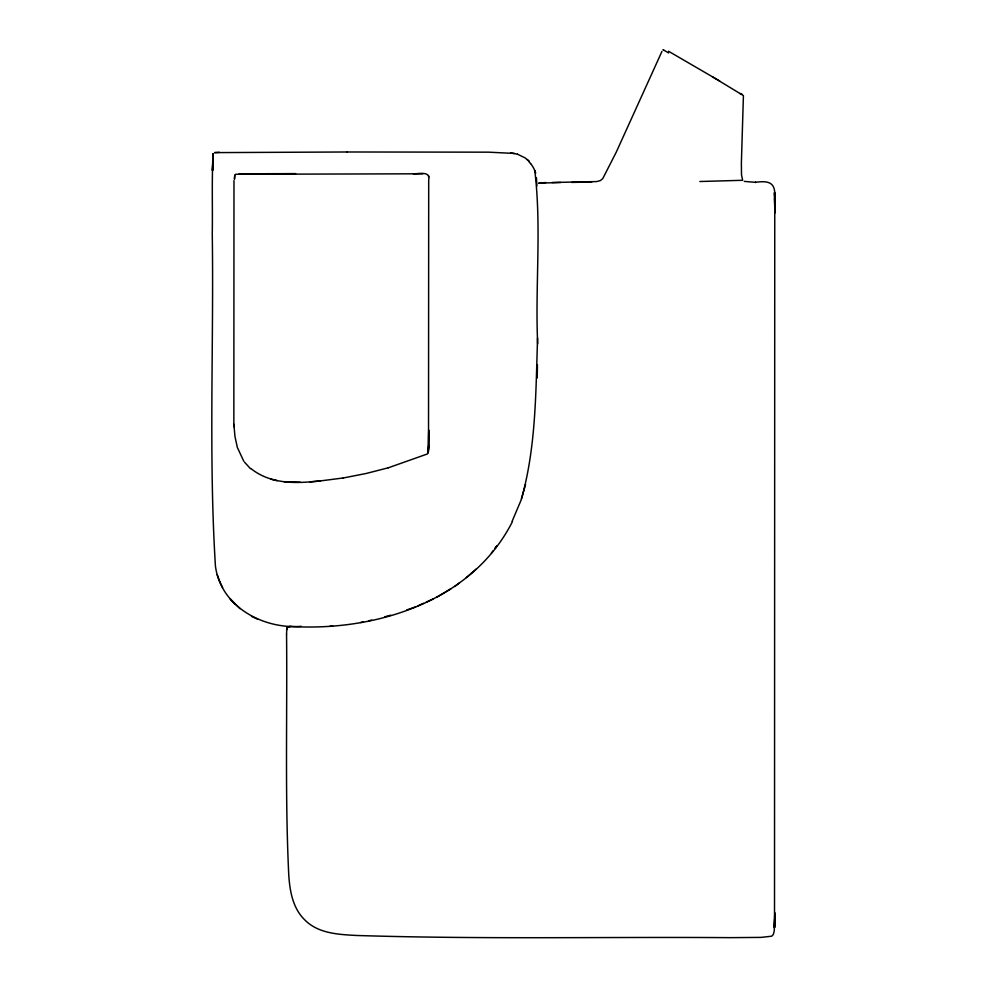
<?xml version="1.0" encoding="UTF-8"?>
<svg xmlns="http://www.w3.org/2000/svg" width="987" height="987" viewBox="0 0 987 987"><rect width="100%" height="100%" fill="white"/><g stroke="black" fill="none" stroke-linecap="round" stroke-linejoin="round"><path stroke-width="1.48" d="M428.518 449.467L428.703 180.016C431.048 170.825 418.562 173.86 413.405 173.823L235.535 174.28M428.629 445.334L428.728 430.27L428.37 451.799L427.297 453.995L388.212 467.826M428.691 438.956L428.74 430.258M774.758 912.852L774.252 930.815L773.327 934.516L771.686 936.207L761.039 937.391L730.454 937.65C605.648 936.762 480.768 939.414 356.011 935.454C338.072 934.455 317.863 933.443 304.539 919.662C292.621 907.929 289.759 890.693 288.747 874.716C284.885 794.597 287.365 714.304 286.551 634.123M774.758 913.111L774.733 917.725L774.758 913.357M212.526 170.504L213.155 153.651L212.513 170.517C212.698 164.928 212.587 159.129 213.143 153.651C211.625 180.337 212.723 207.122 212.267 233.845C213.871 344.537 208.578 455.525 215.425 566.032C220.656 606.586 263.11 629.373 301.171 626.326M537.236 377.947L537.422 364.622M774.659 924.029L774.511 927.299L774.733 918.441L774.511 927.644L774.758 207.245C774.857 190.109 777.83 178.795 755.24 182.385L755.894 182.373L744.284 181.386M286.551 634.246L286.81 627.892L287.871 626.733L290.622 626.437C375.109 631.68 471.959 601.7 512.45 521.58M774.733 918.441L774.659 923.955M233.981 180.559L233.845 424.213L234.968 436.451L237.324 447.407L243.764 461.188M537.582 338.06C535.731 391.839 536.175 446.617 521.469 498.83M234.746 175.192L234.462 179.264L234.795 175.155M428.37 451.787L428.666 445.334L428.087 452.984M212.76 158.191L213.18 153.639M286.612 629.977L287.217 627.189L290.622 626.437M525.553 484.457L521.111 500.076L512.117 521.333M661.956 51.398L616.196 152.294L602.761 178.598L600.367 180.572L596.703 181.571L552.054 182.509M491.39 553.078L493.192 550.783M495.005 548.476L496.806 546.181M476.326 568.981L466.357 577.568M454.736 586.512L459.374 582.922M437.019 597.086L450.936 588.77M545.638 182.509L538.951 183.163L560.826 182.472M418.18 605.722L423.583 603.291M426.298 602.082L433.059 599.047M538.927 183.15L541.814 182.57M406.755 609.954L415.478 606.931M384.807 616.801L390.704 615.185M388.199 467.813L366.276 473.452L343.131 478.016M360.613 622.501L363.401 621.921M368.99 620.724L371.778 620.12M343.131 478.004C312.904 481.582 276.804 489.404 250.871 468.517M309.967 481.841L320.504 480.99M219.385 152.306L214.512 152.615L347.066 151.986M329.929 626.313L332.829 626.19M699.869 181.509L742.668 180.3L741.508 174.896L741.373 163.213L743.421 95.603L712.232 76.665M239.039 174.008L295.631 173.663L266.157 173.7M571.72 182.422L591.781 182.015L590.818 182.015M739.769 93.481L741.99 94.135M347.066 151.986L488.602 152.171L514.412 153.441M413.405 173.823L422.757 173.872M300.282 482.248L284.096 481.693M510.563 152.899L517.484 154.194M270.882 479.164L277.15 480.681M517.472 154.194L524.973 157.821L529.192 161.337L527.157 159.487M251.525 616.32L257.817 619.281M668.52 51.238L719.659 80.996M663.609 50.004L663.03 49.671L668.631 52.94M240.063 608.708L230.366 599.072M234.968 604.118L230.329 599.023M250.451 468.689L244.529 462.175M528.773 161.535L530.587 163.546M222.63 587.61L219.632 581.331M219.632 581.343L217.251 574.73M530.574 163.546A27.796 27.365 -89.1 0 1 534.794 170.628C541.703 227.713 535.053 286.304 537.668 343.772M534.794 170.566L535.719 173.181M428.506 175.711L428.691 176.994M233.845 424.2L234.018 426.705M536.422 177.697L536.94 185.864M774.733 203.112L774.511 192.724L774.758 209.626L774.721 202.927L774.733 205.518M774.511 192.391L774.659 196.068M774.758 213.278L774.721 199.226L774.758 209.626M774.733 201.385L774.758 211.341L774.733 200.941M496.634 546.218A167.025 164.311 89.9 0 1 494.857 548.538M774.758 915.739L774.721 921.13L774.758 915.739M774.733 203.408L774.659 198.288L774.733 203.482"/></g></svg>
